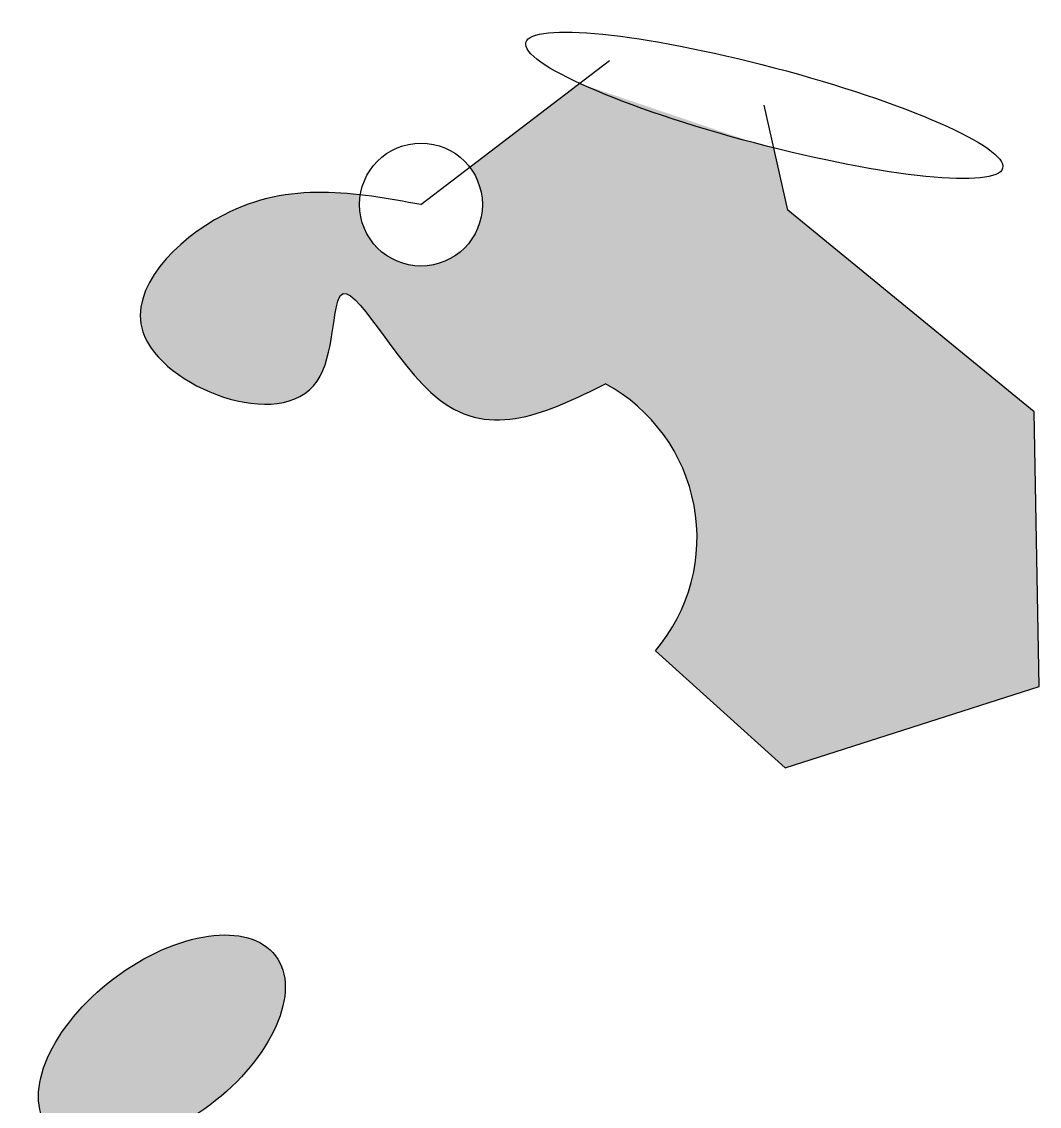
# Model space of a CAD drawing. Header units: millimetres. Extents: x -355 to 1127, y -279 to 387.
# Drawn here: x -135.5 to -50.7, y -58 to 32.4 of the extents above; entities that cross this region are included whole.
import ezdxf

# ---------------------------------------------------------------- set-up
doc = ezdxf.new("R2010")
doc.units = ezdxf.units.MM

msp = doc.modelspace()

# ---------------------------------------------------------------- hatches: boundary and pattern name
h = msp.add_hatch(color=215)
h.dxf.hatch_style = 1
edge = h.paths.add_edge_path()
edge.add_line((-71.63955851609762, 16.7147297569602), (-72.80397064033957, 21.88697575729584))
edge.add_ellipse((-73.6042394523356, 25.44171988599896), major_axis=(-19.86510648648778, 5.236194206400004), ratio=0.1579190954679695, start_angle=41.685126132750725, end_angle=94.69038482753552, ccw=False)
edge.add_line((-88.98963190134876, 27.26589404025231), (-98.14697408470005, 20.27646689318332))
edge.add_arc((-102.2175823602956, 17.16953702020578), 5.120826590399982, 0, 37.35302276238667, ccw=False)
edge.add_arc((-102.2175823602956, 17.16953702020578), 5.120826590399982, -180, 0, ccw=False)
edge.add_arc((-102.2175823602956, 17.16953702020577), 5.120826590399982, 170.8475589513645, 179.9999999999999, ccw=False)
edge.add_spline(control_points=[(-107.2732138434671, 17.9840646595941), (-111.0665503804074, 18.42542942328118), (-118.8024821575498, 18.15879379682696), (-131.6674657058882, 4.99669968616173), (-108.9894602621395, -3.8284140964761), (-109.9453807487806, 15.40486100132176), (-100.4502167692372, -4.471742877577729), (-91.60153695739888, -0.1130513232128041), (-86.83920455932866, 2.232783133897556)], knot_values=[5.071887149528758, 5.071887149528758, 5.071887149528758, 5.071887149528758, 16.48411914956894, 28.31537718238669, 43.39896961912105, 50.80383309028065, 62.75047235335761, 76.67338723301691, 76.67338723301691, 76.67338723301691, 76.67338723301691], degree=3, periodic=0)
edge.add_arc((-93.77000585878457, -10.57321572474035), 14.56123667206791, -40.407605136160726, 61.57707421644989, ccw=False)
edge.add_line((-82.68231909933502, -20.01211479954258), (-71.85785677674994, -29.75649108408492))
edge.add_line((-71.85785677674994, -29.75649108408492), (-50.68296299943677, -22.99307426610869))
edge.add_line((-50.68296299943677, -22.99307426610869), (-51.11955952074118, -0.0847254192131004))
edge.add_line((-51.11955952074118, -0.08472541921309862), (-71.63955851609762, 16.7147297569602))
h = msp.add_hatch(color=215)
edge = h.paths.add_edge_path()
edge.add_ellipse((-123.8146134196895, -52.58742011461379), major_axis=(9.476112167936435, 7.170724300345569), ratio=0.5570849400552635, start_angle=0, end_angle=360)

# ---------------------------------------------------------------- linework, layer by layer
for p, q in [((-71.63955851609762, 16.7147297569602), (-73.6042394523356, 25.44171988599896)), ((-51.11955952074118, -0.0847254192131004), (-71.63955851609762, 16.7147297569602))]:
    msp.add_line(p, q)
for points in [[(-102.2175823602956, 17.16953702020578), (-86.50237613497006, 29.16431528815951)], [(-82.68231909933502, -20.01211479954258), (-71.85785677674994, -29.75649108408493), (-50.68296299943677, -22.99307426610869), (-51.11955952074118, -0.0847254192131004)]]:
    msp.add_lwpolyline(points)
msp.add_circle((-102.2175823602956, 17.16953702020578), 5.120826590399982)
msp.add_arc((-93.77000585878457, -10.57321572474036), 14.5612366720679, 319.5923948638392, 61.5770742164499)
for centre, major_axis, ratio in [((-73.6042394523356, 25.44171988599896), (-19.86510648648778, 5.2361942064), 0.1579190954679695), ((-123.8146134196895, -52.58742011461379), (9.476112167936435, 7.170724300345569), 0.5570849400552634)]:
    msp.add_ellipse(centre, major_axis=major_axis, ratio=ratio)
msp.add_spline([(-102.2175823602956, 17.16953702020578), (-118.6789432968612, 16.30363849653361), (-125.3934457841447, 6.562277042025357), (-110.8814565374355, 2.449257603594788), (-108.9320848475791, 9.592922842203052), (-100.7014032427523, 0.933935025947676), (-86.83920455932866, 2.232783133897556)], degree=3)

doc.saveas('drawing.dxf')
